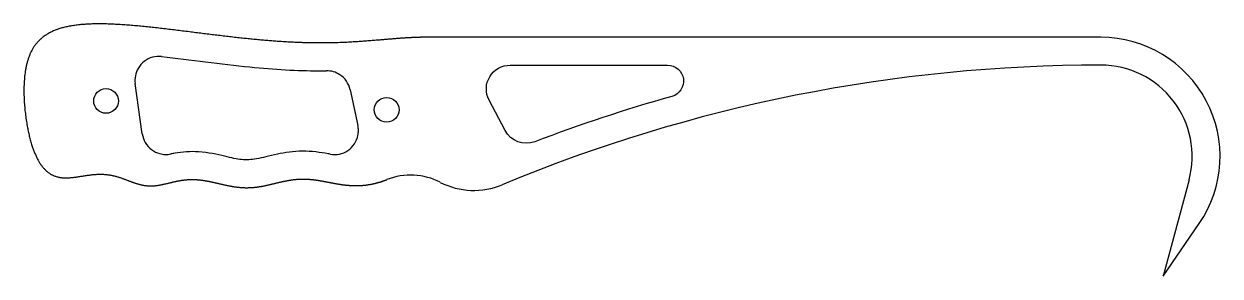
# Model space of a CAD drawing. Header units: millimetres. Extents: x -66 to 234, y -32 to 32.
import ezdxf

# ---------------------------------------------------------------- set-up
doc = ezdxf.new("R2010")
doc.units = ezdxf.units.MM
doc.layers.get('0').update_dxf_attribs({"linetype": 'CONTINUOUS'})

msp = doc.modelspace()

# ---------------------------------------------------------------- linework, layer by layer
for p, q in [((204.57, 28.31), (34.85, 28.31)), ((-35.91, 4.04), (-37.69, 16.68)), ((16.22, 15.15), (18.17, 6.11)), ((226.7, -7.52), (220.23, -31.69)), ((220.23, -31.69), (229.26, -18.48))]:
    msp.add_line(p, q)
msp.add_lwpolyline([(56.4, 21.31), (95.89, 21.31, -0.871465), (96.97, 13.46, 0.02282), (62.57, 2.07, -0.379653), (55.12, 4.87), (51.09, 12.52, -0.564548)], format="xyb", close=True)
for centre in [(-45, 12.32), (25.4, 10.09)]:
    msp.add_circle(centre, 3.1)
for centre, radius, start, end in [((204.57, -1.59), 29.91, -34.3709, 90), ((204.57, -368.93), 390.25, 90, 112.6354), ((204.57, -1.59), 22.91, -15, 90), ((31.41, -22.6), 16.28, 62.7776, 111.4007), ((47.29, 8.26), 18.43, 242.7776, 292.6354)]:
    msp.add_arc(centre, radius, start, end)
msp.add_open_spline([(34.85, 28.31), (34.1, 28.31), (32.57, 28.27), (30.21, 28.16), (26.93, 27.91), (22.53, 27.52), (17.75, 27.13), (12.48, 26.87), (6.67, 26.83), (0.28, 27.07), (-6.64, 27.61), (-13.96, 28.4), (-21.51, 29.34), (-29.04, 30.31), (-36.33, 31.15), (-43.13, 31.69), (-49.22, 31.78), (-54.42, 31.27), (-58.6, 30.03), (-61.74, 28), (-63.88, 25.14), (-65.15, 21.5), (-65.69, 17.18), (-65.65, 12.38), (-65.13, 7.4), (-64.18, 2.63), (-62.8, -1.5), (-60.98, -4.63), (-58.7, -6.53), (-56.01, -7.19), (-53.01, -6.94), (-49.87, -6.33), (-46.73, -5.94), (-43.75, -6.17), (-40.96, -7.03), (-38.35, -8.14), (-35.82, -8.98), (-33.29, -9.17), (-30.69, -8.7), (-27.96, -7.95), (-25.09, -7.36), (-22.1, -7.33), (-19.01, -7.85), (-15.85, -8.66), (-12.68, -9.36), (-9.53, -9.61), (-6.44, -9.3), (-3.42, -8.6), (-0.46, -7.82), (2.44, -7.3), (5.3, -7.22), (8.13, -7.56), (10.96, -8.14), (13.81, -8.7), (16.67, -9.02), (19.57, -8.98), (21.91, -8.59), (23.69, -8.1), (24.88, -7.68), (25.47, -7.44)], degree=5)
for points, knots in [([(-31.05, 23.48), (-31.83, 23.57), (-32.61, 23.51), (-34.12, 23.09), (-34.82, 22.73), (-36.05, 21.77), (-36.57, 21.17), (-37.29, 19.92), (-37.52, 19.3), (-37.77, 18), (-37.79, 17.33), (-37.69, 16.68)], [0, 0, 0, 0, 0.234387, 0.234387, 0.468773, 0.468773, 0.70316, 0.70316, 0.901486, 0.901486, 1.099811, 1.099811, 1.099811, 1.099811]), ([(-31.05, 23.48), (-23.91, 22.63), (-16.19, 21.56), (-8.91, 20.85), (-2.76, 20.24), (3.08, 19.9), (8.29, 19.88), (8.96, 19.88), (9.63, 19.88), (10.29, 19.89)], [-0.2030881, -0.2030881, -0.2030881, -0.2030881, -0.1492202, -0.1492202, -0.1492202, -0.1036882, -0.1036882, -0.1036882, -0.097759, -0.097759, -0.097759, -0.097759]), ([(16.22, 15.15), (16.06, 15.92), (15.74, 16.64), (14.86, 17.93), (14.3, 18.48), (13.15, 19.23), (12.61, 19.48), (11.47, 19.82), (10.88, 19.9), (10.29, 19.89)], [0, 0, 0, 0, 0.2343867, 0.2343867, 0.4687734, 0.4687734, 0.6463355, 0.6463355, 0.8238976, 0.8238976, 0.8238976, 0.8238976]), ([(11.2, -1.05), (11.97, -1.19), (12.76, -1.18), (14.29, -0.87), (15.01, -0.56), (16.31, 0.31), (16.86, 0.87), (17.73, 2.18), (18.03, 2.9), (18.27, 4.07), (18.31, 4.48), (18.3, 5.3), (18.25, 5.71), (18.17, 6.11)], [0, 0, 0, 0, 0.234387, 0.234387, 0.468773, 0.468773, 0.70316, 0.70316, 0.937547, 0.937547, 1.06065, 1.06065, 1.183753, 1.183753, 1.183753, 1.183753]), ([(-35.91, 4.04), (-35.8, 3.26), (-35.55, 2.52), (-34.76, 1.17), (-34.23, 0.58), (-32.99, -0.37), (-32.28, -0.72), (-31.08, -1.04), (-30.62, -1.11), (-29.68, -1.14), (-29.22, -1.1), (-28.76, -1.01)], [0, 0, 0, 0, 0.2343867, 0.2343867, 0.4687734, 0.4687734, 0.7031601, 0.7031601, 0.8430587, 0.8430587, 0.9829574, 0.9829574, 0.9829574, 0.9829574]), ([(11.2, -1.05), (11.03, -1.02), (10.86, -0.99), (10.69, -0.95), (8.81, -0.61), (6.57, -0.29), (4.22, -0.31), (2.07, -0.32), (-0.13, -0.65), (-2.02, -1.06), (-4.1, -1.51), (-5.82, -1.99), (-7.22, -2.23), (-8.63, -2.48), (-9.69, -2.54), (-10.99, -2.41), (-12.15, -2.29), (-13.53, -1.98), (-15.26, -1.58), (-17.11, -1.15), (-19.35, -0.63), (-21.79, -0.47), (-23.8, -0.33), (-25.91, -0.49), (-27.7, -0.8), (-28.07, -0.87), (-28.42, -0.94), (-28.76, -1.01)], [-0.9022621, -0.9022621, -0.9022621, -0.9022621, -0.8992334, -0.8992334, -0.8992334, -0.866274, -0.866274, -0.866274, -0.8359678, -0.8359678, -0.8359678, -0.8026726, -0.8026726, -0.8026726, -0.7693279, -0.7693279, -0.7693279, -0.7396517, -0.7396517, -0.7396517, -0.7079863, -0.7079863, -0.7079863, -0.6819471, -0.6819471, -0.6819471, -0.676586, -0.676586, -0.676586, -0.676586])]:
    msp.add_open_spline(points, degree=3, knots=knots)

doc.saveas('drawing.dxf')
